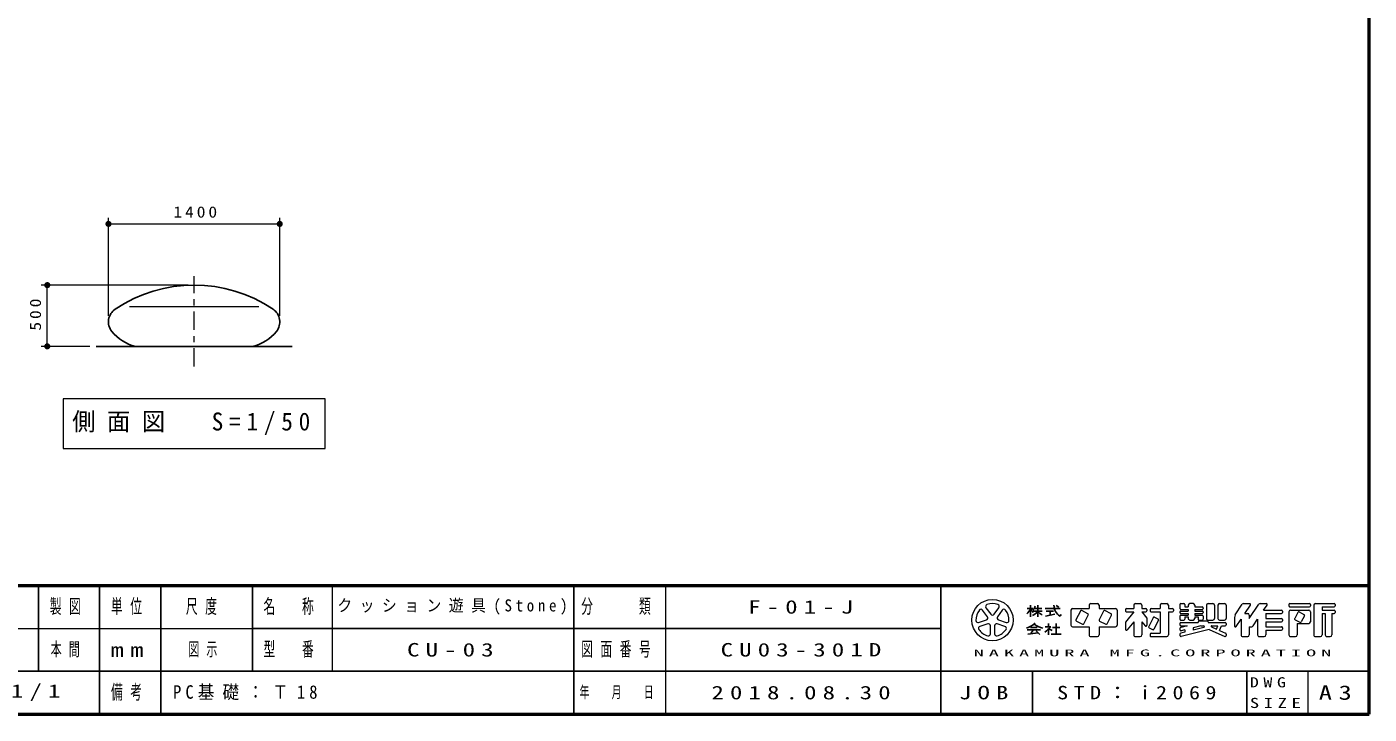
# Model space of a CAD drawing. Units: millimetres on the paper, scale 1:50. Extents: x -365 to 0, y -12 to 257.
# Drawn here: x -219.4 to 0, y 0 to 112.3 of the extents above; entities that cross this region are included whole.
import ezdxf

# ---------------------------------------------------------------- set-up
doc = ezdxf.new("R2010")
doc.units = ezdxf.units.MM
doc.linetypes.add('USER2', pattern=[6, 3, -1, 1, -1])
doc.layers.add('LY_1', color=7, linetype='Continuous', lineweight=13)
doc.layers.add('LY_2', color=7, linetype='Continuous', lineweight=13)
doc.layers.add('LY_3', color=7, linetype='Continuous')
doc.styles.add('ＭＳ ゴシック', font='')
doc.styles.get('ＭＳ ゴシック').set_extended_font_data('MS Gothic')

# ---------------------------------------------------------------- blocks, each defined once
blk = doc.blocks.new('filled_dot')
at = {"color": 0, "linetype": 'Continuous', "lineweight": -2, "const_width": 1.25}
blk.add_lwpolyline([(-0.625, 0, 1), (0.625, 0, 1)], format="xyb", close=True, dxfattribs=at)

msp = doc.modelspace()

# ---------------------------------------------------------------- linework, layer by layer
at = {"layer": 'LY_1'}
for p, q in [((-206.059, 65.085), (-206.059, 81.085)), ((-206.059, 80.085), (-178.059, 80.085)), ((-178.059, 65.085), (-178.059, 81.085)), ((-193.059, 70.085), (-217.059, 70.085)), ((-216.059, 60.085), (-216.059, 70.085)), ((-202.645, 66.585), (-181.473, 66.585)), ((-209.081, 60.085), (-217.059, 60.085)), ((-213.459, 51.515), (-213.459, 43.382)), ((-170.659, 51.515), (-213.459, 51.515)), ((-170.659, 43.382), (-170.659, 51.515)), ((-213.459, 43.382), (-170.659, 43.382))]:
    msp.add_line(p, q, dxfattribs=at)
at = {"layer": 'LY_1', "linetype": 'USER2'}
msp.add_line((-192.059, 56.767), (-192.059, 71.573), dxfattribs=at)
at = {"layer": 'LY_1', "lineweight": 25}
for p in [(-208.081, 60.085), (-176.036, 60.085)]:
    msp.add_line(p, (-192.059, 60.085), dxfattribs=at)
for centre, radius, start, end in [((-192.059, 46.942), 23.143, 56.14497, 123.85503), ((-203.559, 64.085), 2.5, 123.85503, 218.66547), ((-180.559, 64.085), 2.5, 321.33453, 56.14497), ((-200.045, 66.897), 7, 218.66547, 256.67238), ((-184.072, 66.897), 7, 283.32762, 321.33453)]:
    msp.add_arc(centre, radius, start, end, dxfattribs=at)
at = {"layer": 'LY_2', "lineweight": 50}
for p, q in [((0, 0), (0, 257)), ((-365, 21), (0, 21)), ((-365, 0), (0, 0))]:
    msp.add_line(p, q, dxfattribs=at)
at = {"layer": 'LY_2', "lineweight": 25}
for p, q in [((-217.5, 21), (-217.5, 7)), ((-207.5, 21), (-207.5, 0)), ((-197.5, 21), (-197.5, 7)), ((-182.5, 21), (-182.5, 7)), ((-130, 21), (-130, 0)), ((-70, 21), (-70, 0)), ((-55.361, 17.793), (-55.361, 15.903)), ((-54.146, 17.793), (-54.146, 15.903)), ((-50.719, 17.467), (-51.16, 17.761)), ((-55.901, 17.253), (-54.956, 17.253)), ((-54.915, 16.848), (-53.471, 16.848)), ((-54.769, 17.253), (-53.525, 17.253)), ((-52.931, 17.253), (-50.501, 17.253)), ((-52.889, 16.02), (-51.353, 16.327)), ((-52.796, 16.848), (-51.581, 16.848)), ((-52.121, 16.848), (-52.121, 16.173)), ((-182.5, 14), (-70, 14)), ((-55.901, 13.784), (-53.741, 13.784)), ((-55.765, 13.067), (-54.113, 13.304)), ((-55.361, 14.148), (-54.281, 14.148)), ((-54.899, 13.784), (-55.289, 13.136)), ((-54.416, 13.607), (-53.81, 13.001)), ((-52.931, 14.283), (-52.051, 14.283)), ((-52.391, 14.823), (-52.391, 14.283)), ((-52.391, 13.91), (-52.391, 12.933)), ((-52.34, 13.96), (-51.796, 13.646)), ((-51.783, 14.148), (-50.568, 14.148)), ((-51.176, 14.823), (-51.176, 13.068)), ((-51.986, 13.068), (-50.366, 13.068)), ((-237.5, 7), (0, 7)), ((-197.5, 7), (-197.5, 0)), ((-55, 7), (-55, 0)), ((-20, 7), (-20, 0))]:
    msp.add_line(p, q, dxfattribs=at)
at = {"layer": 'LY_2'}
for p, q in [((-169.5, 21), (-169.5, 7)), ((-115, 21), (-115, 0)), ((-45.776, 17.793), (-45.776, 17.253)), ((-45.506, 18.063), (-44.426, 18.063)), ((-44.156, 17.793), (-44.156, 17.253)), ((-38.486, 17.793), (-38.486, 17.253)), ((-38.216, 18.063), (-37.406, 18.063)), ((-37.136, 17.793), (-37.136, 17.253)), ((-34.166, 17.793), (-34.166, 17.253)), ((-33.896, 18.063), (-33.086, 18.063)), ((-32.816, 17.793), (-32.816, 17.253)), ((-30.926, 17.901), (-30.926, 17.28)), ((-30.764, 18.063), (-30.278, 18.063)), ((-30.116, 17.901), (-30.116, 17.523)), ((-29.576, 17.793), (-29.576, 17.523)), ((-28.766, 18.063), (-29.306, 18.063)), ((-28.496, 17.793), (-28.496, 17.523)), ((-26.606, 17.793), (-26.606, 15.633)), ((-26.336, 18.063), (-25.526, 18.063)), ((-25.256, 17.793), (-25.256, 15.633)), ((-24.716, 17.793), (-24.716, 15.633)), ((-24.446, 18.063), (-23.636, 18.063)), ((-23.366, 17.793), (-23.366, 15.633)), ((-21.88, 16.242), (-20.746, 17.943)), ((-20.521, 18.063), (-19.529, 18.063)), ((-20.306, 16.443), (-19.394, 17.811)), ((-19.586, 15.633), (-18.046, 17.943)), ((-17.821, 18.063), (-16.829, 18.063)), ((-17.246, 16.983), (-16.694, 17.811)), ((-13.106, 17.901), (-13.106, 17.685)), ((-12.944, 18.063), (-9.758, 18.063)), ((-9.596, 17.901), (-9.596, 17.685)), ((-9.056, 17.793), (-9.056, 12.933)), ((-8.786, 18.063), (-5.708, 18.063)), ((-5.546, 17.901), (-5.546, 17.685)), ((-63.828, 14.985), (-62.559, 15.397)), ((-62.39, 15.917), (-63.175, 16.997)), ((-62.629, 17.393), (-61.844, 16.313)), ((-61.298, 16.313), (-60.513, 17.393)), ((-59.967, 16.997), (-60.752, 15.917)), ((-60.583, 15.397), (-59.313, 14.985)), ((-48.746, 16.983), (-48.746, 14.553)), ((-48.476, 17.253), (-45.776, 17.253)), ((-47.198, 16.838), (-47.918, 15.4)), ((-45.975, 16.408), (-46.981, 16.911)), ((-46.622, 14.752), (-45.902, 16.19)), ((-44.156, 17.253), (-41.456, 17.253)), ((-43.418, 16.838), (-44.138, 15.4)), ((-42.195, 16.408), (-43.201, 16.911)), ((-42.842, 14.752), (-42.122, 16.19)), ((-41.186, 16.983), (-41.186, 14.553)), ((-39.836, 17.091), (-39.836, 16.875)), ((-38.486, 16.713), (-39.836, 15.026)), ((-39.674, 17.253), (-38.486, 17.253)), ((-39.674, 16.713), (-38.486, 16.713)), ((-37.136, 17.253), (-36.488, 17.253)), ((-37.136, 16.713), (-36.326, 15.701)), ((-37.136, 16.713), (-36.488, 16.713)), ((-36.326, 17.091), (-36.326, 16.875)), ((-36.326, 15.701), (-36.326, 14.543)), ((-35.318, 15.758), (-36.038, 14.32)), ((-35.786, 17.091), (-35.786, 16.875)), ((-35.624, 17.253), (-34.166, 17.253)), ((-35.624, 16.713), (-34.166, 16.713)), ((-35.101, 15.831), (-34.527, 15.544)), ((-34.166, 16.713), (-34.166, 13.203)), ((-32.816, 17.253), (-32.168, 17.253)), ((-32.816, 16.713), (-32.816, 12.933)), ((-32.816, 16.713), (-32.168, 16.713)), ((-32.006, 17.091), (-32.006, 16.875)), ((-30.926, 16.686), (-30.926, 16.605)), ((-30.926, 16.011), (-30.926, 15.525)), ((-30.764, 17.118), (-29.576, 17.118)), ((-30.764, 16.848), (-29.576, 16.848)), ((-30.764, 16.443), (-29.576, 16.443)), ((-30.764, 16.173), (-29.576, 16.173)), ((-30.764, 15.363), (-30.278, 15.363)), ((-30.116, 17.523), (-29.576, 17.523)), ((-30.116, 15.903), (-29.576, 15.903)), ((-30.116, 15.903), (-30.116, 15.525)), ((-29.576, 17.118), (-29.576, 16.848)), ((-29.576, 16.443), (-29.576, 16.173)), ((-29.576, 15.903), (-29.576, 15.633)), ((-29.306, 15.363), (-28.766, 15.363)), ((-28.496, 17.523), (-27.308, 17.523)), ((-28.496, 17.118), (-27.308, 17.118)), ((-28.496, 17.118), (-28.496, 16.848)), ((-28.496, 16.848), (-27.308, 16.848)), ((-28.496, 16.443), (-27.308, 16.443)), ((-28.496, 16.443), (-28.496, 16.173)), ((-28.496, 16.173), (-27.308, 16.173)), ((-28.496, 15.903), (-28.496, 15.633)), ((-28.496, 15.903), (-27.956, 15.903)), ((-27.956, 15.903), (-27.956, 15.525)), ((-27.794, 15.363), (-27.308, 15.363)), ((-27.146, 17.361), (-27.146, 17.28)), ((-27.146, 16.686), (-27.146, 16.605)), ((-27.146, 16.011), (-27.146, 15.525)), ((-26.336, 15.363), (-25.526, 15.363)), ((-24.446, 15.363), (-23.636, 15.363)), ((-22.016, 15.793), (-22.016, 14.413)), ((-21.719, 14.323), (-20.936, 15.498)), ((-20.936, 15.498), (-20.936, 12.933)), ((-20.306, 16.443), (-19.856, 16.443)), ((-19.586, 16.173), (-19.586, 15.633)), ((-18.966, 14.404), (-18.236, 15.498)), ((-18.236, 15.498), (-18.236, 12.933)), ((-17.246, 16.983), (-14.348, 16.983)), ((-16.886, 16.443), (-14.348, 16.443)), ((-16.886, 16.443), (-16.886, 15.633)), ((-16.886, 15.633), (-14.348, 15.633)), ((-14.186, 16.821), (-14.186, 16.605)), ((-14.186, 15.471), (-14.186, 15.255)), ((-13.106, 16.713), (-13.106, 12.933)), ((-12.944, 17.523), (-9.758, 17.523)), ((-12.836, 16.983), (-9.866, 16.983)), ((-11.666, 16.622), (-12.17, 15.616)), ((-12.097, 15.399), (-11.307, 15.004)), ((-11.449, 16.695), (-10.659, 16.3)), ((-10.586, 16.082), (-11.09, 15.076)), ((-9.596, 16.713), (-9.596, 15.093)), ((-7.706, 17.523), (-7.706, 16.983)), ((-7.706, 17.523), (-5.708, 17.523)), ((-7.706, 16.983), (-5.708, 16.983)), ((-7.706, 16.443), (-7.166, 16.443)), ((-7.706, 16.443), (-7.706, 12.933)), ((-7.166, 16.443), (-7.166, 12.933)), ((-6.086, 16.443), (-5.708, 16.443)), ((-6.086, 16.443), (-6.086, 12.933)), ((-5.546, 16.821), (-5.546, 16.605)), ((-237.5, 14), (-182.5, 14)), ((-62.35, 14.755), (-63.62, 14.343)), ((-61.908, 13.099), (-61.908, 14.434)), ((-61.233, 14.434), (-61.233, 13.099)), ((-59.522, 14.343), (-60.792, 14.755)), ((-48.476, 14.283), (-45.776, 14.283)), ((-47.845, 15.183), (-46.839, 14.68)), ((-45.776, 14.283), (-45.776, 12.933)), ((-44.156, 14.283), (-41.456, 14.283)), ((-44.156, 14.283), (-44.156, 12.933)), ((-44.065, 15.183), (-43.059, 14.68)), ((-39.836, 15.026), (-39.836, 13.868)), ((-38.486, 15.093), (-39.547, 13.766)), ((-38.486, 15.093), (-38.486, 12.933)), ((-37.136, 15.093), (-36.614, 14.441)), ((-37.136, 15.093), (-37.136, 12.933)), ((-35.965, 14.103), (-35.391, 13.816)), ((-35.624, 13.203), (-34.166, 13.203)), ((-34.454, 15.326), (-35.174, 13.888)), ((-30.926, 14.796), (-30.926, 14.58)), ((-30.926, 13.995), (-30.926, 13.773)), ((-29.74, 14.418), (-30.803, 14.152)), ((-30.116, 13.406), (-30.803, 13.234)), ((-30.764, 14.958), (-27.956, 14.958)), ((-30.764, 14.418), (-29.74, 14.418)), ((-26.15, 13.841), (-30.725, 12.697)), ((-30.116, 13.768), (-30.725, 13.615)), ((-30.116, 13.768), (-30.116, 13.406)), ((-27.513, 14.418), (-28.766, 14.105)), ((-27.023, 14.179), (-28.766, 13.743)), ((-28.766, 14.105), (-28.766, 13.743)), ((-27.956, 15.066), (-27.956, 14.958)), ((-27.794, 15.228), (-26.498, 15.228)), ((-27.513, 14.418), (-27.053, 14.418)), ((-26.336, 15.066), (-26.336, 14.958)), ((-26.336, 14.958), (-23.528, 14.958)), ((-26.15, 13.841), (-23.594, 12.705)), ((-25.771, 14.263), (-24.968, 13.906)), ((-25.738, 14.418), (-24.712, 14.418)), ((-24.968, 13.906), (-24.712, 14.418)), ((-24.474, 13.687), (-24.108, 14.418)), ((-24.474, 13.687), (-23.462, 13.237)), ((-24.108, 14.418), (-23.528, 14.418)), ((-23.366, 14.796), (-23.366, 14.58)), ((-19.586, 14.283), (-19.19, 14.283)), ((-19.586, 14.283), (-19.586, 12.933)), ((-16.886, 15.093), (-16.886, 14.283)), ((-16.886, 15.093), (-14.348, 15.093)), ((-16.886, 14.283), (-14.348, 14.283)), ((-16.886, 13.743), (-16.886, 12.933)), ((-16.886, 13.743), (-14.348, 13.743)), ((-14.186, 14.121), (-14.186, 13.905)), ((-11.756, 14.823), (-11.756, 12.933)), ((-11.756, 14.823), (-9.866, 14.823)), ((-45.506, 12.663), (-44.426, 12.663)), ((-38.216, 12.663), (-37.406, 12.663)), ((-35.786, 13.041), (-35.786, 12.825)), ((-35.624, 12.663), (-33.086, 12.663)), ((-30.926, 13.077), (-30.926, 12.854)), ((-23.366, 13.089), (-23.366, 12.853)), ((-20.666, 12.663), (-19.856, 12.663)), ((-17.966, 12.663), (-17.156, 12.663)), ((-12.836, 12.663), (-12.026, 12.663)), ((-8.786, 12.663), (-7.976, 12.663)), ((-6.896, 12.663), (-6.356, 12.663)), ((-10, 7), (-10, 0))]:
    msp.add_line(p, q, dxfattribs=at)
msp.add_circle((-61.571, 15.363), 3.375, dxfattribs=at)
for centre, radius, start, end in [((-62.356, 17.592), 0.338, 109.39847, 215.99997), ((-61.571, 15.363), 2.7, 70.60155, 109.39847), ((-60.786, 17.592), 0.338, 324, 70.60155), ((-45.506, 17.793), 0.27, 89.99998, 179.99996), ((-44.426, 17.793), 0.27, 0, 89.99998), ((-38.216, 17.793), 0.27, 89.99998, 179.99996), ((-37.406, 17.793), 0.27, 0, 89.99998), ((-33.896, 17.793), 0.27, 89.99998, 179.99996), ((-33.086, 17.793), 0.27, 0, 89.99998), ((-30.764, 17.901), 0.162, 89.99998, 179.99996), ((-30.278, 17.901), 0.162, 0, 89.99998), ((-29.306, 17.793), 0.27, 89.99998, 179.99996), ((-28.766, 17.793), 0.27, 0, 89.99998), ((-26.336, 17.793), 0.27, 89.99998, 179.99996), ((-25.526, 17.793), 0.27, 0, 89.99998), ((-24.446, 17.793), 0.27, 89.99998, 179.99996), ((-23.636, 17.793), 0.27, 0, 89.99998), ((-20.521, 17.793), 0.27, 89.99998, 146.30984), ((-19.529, 17.901), 0.162, 326.31015, 89.99998), ((-17.821, 17.793), 0.27, 89.99998, 146.3098), ((-16.829, 17.901), 0.162, 326.31003, 89.99998), ((-12.944, 17.901), 0.162, 89.99998, 179.99996), ((-12.944, 17.685), 0.162, 179.99998, 270.00002), ((-9.758, 17.901), 0.162, 0, 89.99998), ((-9.758, 17.685), 0.162, 270.00002, 0), ((-8.786, 17.793), 0.27, 89.99998, 179.99996), ((-5.708, 17.901), 0.162, 0, 89.99998), ((-5.708, 17.685), 0.162, 270.00002, 0), ((-61.571, 15.363), 2.7, 142.60154, 181.39846), ((-63.448, 16.798), 0.338, 35.99999, 142.60154), ((-62.663, 15.718), 0.338, 287.99998, 35.99999), ((-61.571, 16.512), 0.338, 215.99998, 324), ((-60.479, 15.718), 0.338, 143.99996, 251.99999), ((-59.694, 16.798), 0.338, 37.39846, 143.99995), ((-61.571, 15.363), 2.7, 358.60155, 37.39847), ((-48.476, 16.983), 0.27, 89.99998, 179.99996), ((-47.773, 15.328), 0.162, 153.43495, 243.43485), ((-47.054, 16.766), 0.162, 63.43492, 153.43499), ((-46.047, 16.263), 0.162, 333.4349, 63.43487), ((-43.993, 15.328), 0.162, 153.43495, 243.43485), ((-43.274, 16.766), 0.162, 63.43492, 153.43499), ((-42.267, 16.263), 0.162, 333.4349, 63.43487), ((-41.456, 16.983), 0.27, 0, 89.99998), ((-39.674, 17.091), 0.162, 89.99998, 179.99996), ((-39.674, 16.875), 0.162, 179.99998, 270.00002), ((-36.488, 17.091), 0.162, 0, 89.99998), ((-36.488, 16.875), 0.162, 270.00002, 0), ((-35.624, 17.091), 0.162, 89.99998, 179.99996), ((-35.624, 16.875), 0.162, 179.99998, 270.00002), ((-35.174, 15.686), 0.162, 63.43487, 153.43498), ((-34.599, 15.399), 0.162, 333.43492, 63.43493), ((-32.168, 17.091), 0.162, 0, 89.99998), ((-32.168, 16.875), 0.162, 270.00002, 0), ((-30.764, 17.28), 0.162, 179.99998, 270.00002), ((-30.764, 16.686), 0.162, 89.99998, 179.99996), ((-30.764, 16.605), 0.162, 179.99998, 270.00002), ((-30.764, 16.011), 0.162, 89.99998, 179.99996), ((-30.764, 15.525), 0.162, 179.99998, 270.00002), ((-30.278, 15.525), 0.162, 270.00002, 0), ((-29.306, 15.633), 0.27, 179.99998, 270.00002), ((-28.766, 15.633), 0.27, 270.00002, 0), ((-27.794, 15.525), 0.162, 179.99998, 270.00002), ((-27.308, 17.361), 0.162, 0, 89.99998), ((-27.308, 17.28), 0.162, 270.00002, 0), ((-27.308, 16.686), 0.162, 0, 89.99998), ((-27.308, 16.605), 0.162, 270.00002, 0), ((-27.308, 16.011), 0.162, 0, 89.99998), ((-27.308, 15.525), 0.162, 270.00002, 0), ((-26.336, 15.633), 0.27, 179.99998, 270.00002), ((-25.526, 15.633), 0.27, 270.00002, 0), ((-24.446, 15.633), 0.27, 179.99998, 270.00002), ((-23.636, 15.633), 0.27, 270.00002, 0), ((-21.206, 15.793), 0.81, 146.30999, 179.99996), ((-19.856, 16.173), 0.27, 0, 89.99998), ((-14.348, 16.821), 0.162, 0, 89.99998), ((-14.348, 16.605), 0.162, 270.00002, 0), ((-14.348, 15.471), 0.162, 0, 89.99998), ((-12.836, 16.713), 0.27, 89.99998, 179.99996), ((-12.025, 15.544), 0.162, 153.43517, 243.43529), ((-11.522, 16.55), 0.162, 63.43447, 153.43474), ((-10.731, 16.155), 0.162, 333.43484, 63.43447), ((-9.866, 16.713), 0.27, 0, 89.99998), ((-5.708, 16.821), 0.162, 0, 89.99998), ((-5.708, 16.605), 0.162, 270.00002, 0), ((-63.933, 15.306), 0.338, 181.39848, 287.99997), ((-63.516, 14.022), 0.338, 107.99999, 214.60154), ((-61.571, 15.363), 2.7, 214.60156, 253.39848), ((-62.246, 14.434), 0.338, 359.99997, 107.99999), ((-60.896, 14.434), 0.338, 71.99997, 179.99999), ((-61.571, 15.363), 2.7, 286.60155, 325.39847), ((-59.626, 14.022), 0.338, 325.39847, 71.99996), ((-59.209, 15.306), 0.338, 252.00001, 358.60156), ((-48.476, 14.553), 0.27, 179.99998, 270.00002), ((-46.766, 14.825), 0.162, 243.43498, 333.43496), ((-42.986, 14.825), 0.162, 243.43498, 333.43496), ((-41.456, 14.553), 0.27, 270.00002, 0), ((-39.674, 13.868), 0.162, 179.99998, 321.34037), ((-36.488, 14.543), 0.162, 218.65962, 0), ((-35.893, 14.248), 0.162, 153.43487, 243.4348), ((-35.624, 13.041), 0.162, 89.99998, 179.99996), ((-35.318, 13.961), 0.162, 243.43487, 333.43498), ((-30.764, 14.796), 0.162, 89.99998, 179.99996), ((-30.764, 14.58), 0.162, 179.99998, 270.00002), ((-30.764, 13.995), 0.162, 104.03614, 179.99996), ((-30.764, 13.773), 0.162, 179.99998, 284.03612), ((-30.764, 13.077), 0.162, 104.03614, 179.99996), ((-27.794, 15.066), 0.162, 89.99998, 179.99996), ((-27.053, 14.297), 0.121, 284.0365, 89.99998), ((-26.498, 15.066), 0.162, 0, 89.99998), ((-25.738, 14.337), 0.081, 89.99998, 246.03817), ((-23.528, 14.796), 0.162, 0, 89.99998), ((-23.528, 14.58), 0.162, 270.00002, 0), ((-23.528, 13.089), 0.162, 0, 66.03701), ((-21.854, 14.413), 0.162, 179.99998, 326.30997), ((-19.19, 14.553), 0.27, 270.00002, 326.31002), ((-14.348, 15.255), 0.162, 270.00002, 0), ((-14.348, 14.121), 0.162, 0, 89.99998), ((-14.348, 13.905), 0.162, 270.00002, 0), ((-11.234, 15.149), 0.162, 243.43534, 333.43491), ((-9.866, 15.093), 0.27, 270.00002, 0), ((-62.246, 13.099), 0.338, 253.39847, 359.99997), ((-60.896, 13.099), 0.338, 179.99999, 286.60154), ((-45.506, 12.933), 0.27, 179.99998, 270.00002), ((-44.426, 12.933), 0.27, 270.00002, 0), ((-38.216, 12.933), 0.27, 179.99998, 270.00002), ((-37.406, 12.933), 0.27, 270.00002, 0), ((-35.624, 12.825), 0.162, 179.99998, 270.00002), ((-33.086, 12.933), 0.27, 270.00002, 0), ((-30.764, 12.854), 0.162, 179.99998, 284.03612), ((-23.528, 12.853), 0.162, 246.03699, 0), ((-20.666, 12.933), 0.27, 179.99998, 270.00002), ((-19.856, 12.933), 0.27, 270.00002, 0), ((-17.966, 12.933), 0.27, 179.99998, 270.00002), ((-17.156, 12.933), 0.27, 270.00002, 0), ((-12.836, 12.933), 0.27, 179.99998, 270.00002), ((-12.026, 12.933), 0.27, 270.00002, 0), ((-8.786, 12.933), 0.27, 179.99998, 270.00002), ((-7.976, 12.933), 0.27, 270.00002, 0), ((-6.896, 12.933), 0.27, 179.99998, 270.00002), ((-6.356, 12.933), 0.27, 270.00002, 0)]:
    msp.add_arc(centre, radius, start, end, dxfattribs=at)
at = {"layer": 'LY_2', "lineweight": 25}
for centre, radius, start, end in [((-56.002, 18.047), 1.467, 313.72108, 343.54317), ((-49.563, 17.694), 1.953, 177.09472, 240.51891), ((-57.466, 18.084), 2.285, 311.36185, 337.13638), ((-53.383, 18.427), 2.345, 212.50346, 230.00631), ((-56.374, 18.818), 3.034, 295.86917, 317.23867), ((-51.918, 18.818), 3.034, 222.76131, 240.10806), ((-51.54, 16.805), 1.299, 321.42112, 334.8249), ((-56.898, 17.257), 3.32, 285.11261, 313.40619), ((-52.77, 17.194), 3.192, 231.17281, 259.75506), ((-55.66, 17.226), 4.657, 304.87257, 320.80411)]:
    msp.add_arc(centre, radius, start, end, dxfattribs=at)

# ---------------------------------------------------------------- block references
at = {"layer": 'LY_1', "xscale": 0.4, "yscale": 0.4}
msp.add_blockref('filled_dot', (-206.059, 80.085), dxfattribs=at)
for p, rotation in [((-178.059, 80.085), 180), ((-216.059, 70.085), 270), ((-216.059, 60.085), 90)]:
    msp.add_blockref('filled_dot', p, dxfattribs=dict(at, rotation=rotation))

# ---------------------------------------------------------------- texts
at = {"layer": 'LY_1', "style": 'ＭＳ ゴシック'}
for s, insert, char_height, attachment_point in [('\\T1.33;\\W1.15;1400', (-191.638, 81.085), 1.833, 8), ('\\T1.5;\\W0.95;側面図\u3000S=1/50', (-192.059, 47.449), 2.933, 5)]:
    msp.add_mtext(s, dxfattribs=dict(at, insert=insert, char_height=char_height, attachment_point=attachment_point))
at = {"layer": 'LY_1', "insert": (-217.059, 65.502), "char_height": 1.833, "attachment_point": 8, "rotation": 90, "style": 'ＭＳ ゴシック'}
msp.add_mtext('\\T1.33;\\W1.15;500', dxfattribs=at)
at = {"layer": 'LY_2', "style": 'ＭＳ ゴシック'}
for s, insert, char_height, attachment_point in [('\\T1.64;\\W0.6;製図', (-212.5, 17.5), 2.346, 5), ('\\T1.64;\\W0.6;単位', (-202.5, 17.5), 2.346, 5), ('\\T1.64;\\W0.6;尺度', (-190.25, 17.5), 2.346, 5), ('\\T1.64;\\W0.6;名\u3000称', (-176, 17.5), 2.346, 5), ('\\T1.64;\\W0.6;分\u3000\u3000類', (-122.5, 17.5), 2.346, 5), ('\\T1.5;\\W1.35;mm', (-202.5, 10.5), 2.346, 5), ('\\T1.64;\\W0.6;型\u3000番', (-176, 10.5), 2.346, 5), ('\\T1.64;\\W0.6;図面番号', (-122.5, 10.5), 2.346, 5), ('\\T1.5;\\W2.2;NAKAMURA\\~MFG.CORPORATION', (-35, 10), 1.1, 5), ('\\T1.64;\\W0.6;備考', (-202.5, 3.5), 2.346, 5), ('\\T1.64;\\W0.6;年\u3000月\u3000日', (-122.5, 3.5), 1.906, 5), ('\\T1.5;\\W1.35;JOB', (-62.5, 3.5), 2.199, 5), ('\\T1.52;\\W1.3;DWG', (-19.5, 5.188), 1.65, 4), ('\\T1.5;\\W1.35;A3', (-5, 3.5), 2.346, 5), ('\\T1.5;\\W1.35;SIZE', (-19.5, 1.812), 1.65, 4)]:
    msp.add_mtext(s, dxfattribs=dict(at, insert=insert, char_height=char_height, attachment_point=attachment_point))
at = {"layer": 'LY_3', "attachment_point": 4, "style": 'ＭＳ ゴシック'}
for s, insert, char_height in [('\\T1.5;\\W0.9;クッション遊具(Stone)', (-168.65, 17.5), 1.979), ('\\T1.5;\\W1.35;F-01-J', (-101.5, 17.5), 2.199), ('\\T1.64;\\W0.6;本間', (-215.5, 10.5), 2.199), ('\\T1.64;\\W0.6;図示', (-193, 10.5), 2.199), ('\\T1.5;\\W1.35;CU-03', (-157.25, 10.5), 2.199), ('\\T1.5;\\W1.35;CU03-301D', (-106, 10.5), 2.199), ('\\T1.5;\\W1.35;1/1', (-222, 3.5), 2.199), ('\\T1.5;\\W0.9;PC基礎：Ｔ18', (-195.5, 3.5), 2.199), ('\\T1.5;\\W1.35;2018.08.30', (-107.5, 3.5), 2.199), ('\\T1.5;\\W1.2;STD：i2069', (-51, 3.5), 2.199)]:
    msp.add_mtext(s, dxfattribs=dict(at, insert=insert, char_height=char_height))

doc.saveas('drawing.dxf')
